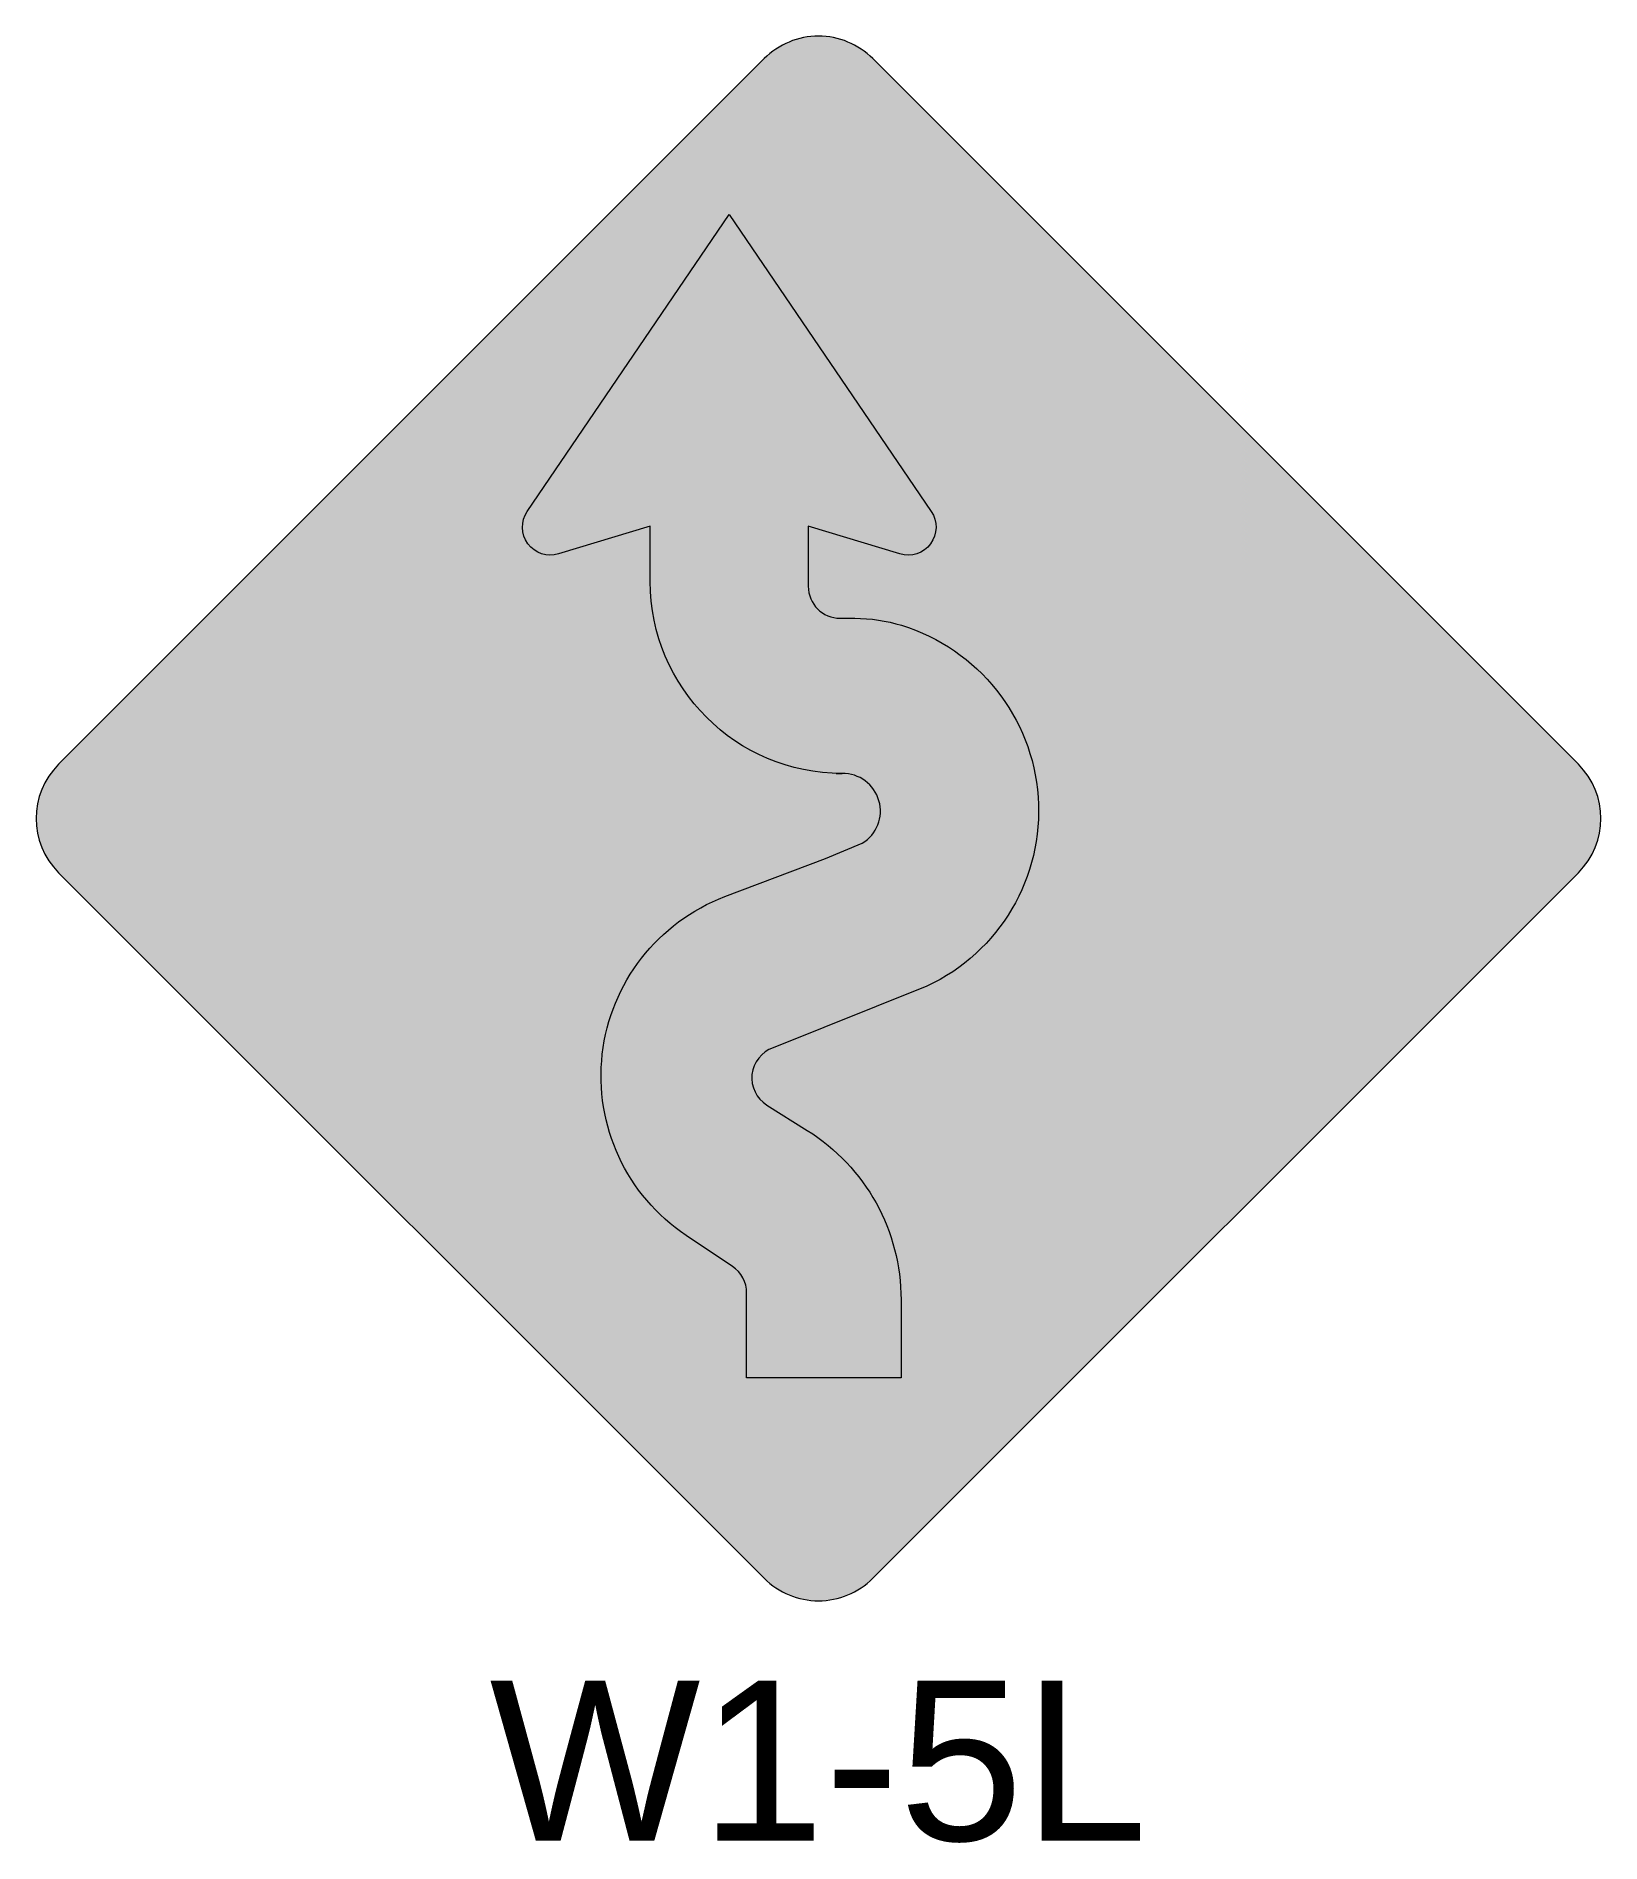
# Model space of a CAD drawing. Extents: x -0.49 to 0.49, y -0.64 to 0.49.
import ezdxf
from ezdxf.enums import TextEntityAlignment as Align

# ---------------------------------------------------------------- set-up
doc = ezdxf.new("R2010")
doc.units = 0
doc.header["$LTSCALE"] = 0.01
doc.header["$MEASUREMENT"] = 0
for name, color, linetype, lineweight in [('C-TRAF-CTRL-MTCD-IDEN', 7, 'Continuous', 20), ('C-TRAF-CTRL-MTCD-PATT-BLCK', 250, 'Continuous', 20), ('C-TRAF-CTRL-MTCD-PATT-YELO', 50, 'Continuous', 20)]:
    doc.layers.add(name, color=color, linetype=linetype, lineweight=lineweight)
doc.styles.add('COA', font='arial.ttf')

msp = doc.modelspace()

# ---------------------------------------------------------------- hatches: boundary and pattern name
at = {"layer": 'C-TRAF-CTRL-MTCD-PATT-BLCK', "lineweight": 0}
h = msp.add_hatch(color=256, dxfattribs=at)
h.paths.add_polyline_path([(0.02545584408543659, -0.4666904755579622), (0.4666904755172318, -0.02545584410232507, 0.414213562373095), (0.4666904755410738, 0.02545584417648492), (0.02545584408543659, 0.4666904755844385, 0.414213562373095), (-0.0254558441456898, 0.4666904755844385), (-0.466690475601327, 0.0254558441288011, 0.414213562373095), (-0.466690475601327, -0.02545584410232507), (-0.0254558441456898, -0.4666904755579622, 0.414213562373095)])
h.paths.add_polyline_path([(0.0113137084656792, -0.4525483399382049), (0.4525483398974747, -0.01131370848256779, 0.414213562373095), (0.4525483399213164, 0.01131370855672763), (0.0113137084656792, 0.4525483399646808, 0.414213562373095), (-0.01131370852593241, 0.4525483399646808), (-0.4525483399815698, 0.01131370850904396, 0.414213562373095), (-0.4525483399815698, -0.01131370848256779), (-0.01131370852593241, -0.4525483399382049, 0.414213562373095)], flags=16)
h = msp.add_hatch(color=256, dxfattribs=at)
edge = h.paths.add_edge_path()
edge.add_line((0.01099394135491139, 0.02812746807479893), (0.01478509677390327, 0.02812746807479893))
edge.add_arc((0.01478509677390327, 0.1481274680747989), 0.12, 180, 270, ccw=False)
edge.add_line((-0.1052149032260967, 0.1481274680747989), (-0.1052149032260967, 0.182771064723406))
edge.add_line((-0.1052149032260967, 0.182771064723406), (-0.162552740585941, 0.1654433587688838))
edge.add_arc((-0.167615185912487, 0.1821951242673539), 0.01749999999999999, 145.7919158249658, 286.8150106178684, ccw=False)
edge.add_line((-0.1820877079383858, 0.1920336254850128), (-0.05581603123782308, 0.3777803751033364))
edge.add_line((-0.05581603123782308, 0.3777803751033364), (0.07045564546273961, 0.1920336254850128))
edge.add_arc((0.05598312343684086, 0.1821951242673539), 0.0175, -106.81501061786838, 34.20808417503417, ccw=False)
edge.add_line((0.05092067811029485, 0.1654433587688838), (-0.006417159249549442, 0.182771064723406))
edge.add_line((-0.006417159249549442, 0.182771064723406), (-0.006417159249549441, 0.1451739435023245))
edge.add_arc((0.01358284075045056, 0.1451739435023245), 0.02, 180, 269.9999993816654)
edge.add_line((0.01358284053461107, 0.1251739435023246), (0.02262008348807625, 0.1251739434047948))
edge.add_arc((0.02262008345515088, 0.02517394340479483), 0.1, 72.96488570154497, 89.99999998113509, ccw=False)
edge.add_arc((0.01639697816963697, 0.004863610249131234), 0.1212423320821571, -64.91439558637842, 72.9648857602578, ccw=False)
edge.add_line((0.06780031822656696, -0.1049425813782614), (-0.02839797856197346, -0.1433974519047634))
edge.add_arc((-0.02170616142042892, -0.1622447218222907), 0.02, 109.5476601020133, 237.9329367394222)
edge.add_line((-0.03232439181749849, -0.1791932669880195), (-0.006999261255531117, -0.1950594117522669))
edge.add_arc((-0.07336320123721585, -0.3009878190380717), 0.125, 0, 57.93293673942219, ccw=False)
edge.add_line((0.05163679876278416, -0.3009878190380717), (0.05163679876278415, -0.3497340556260919))
edge.add_line((0.05163679876278415, -0.3497340556260919), (-0.04492238022123374, -0.3497340556260919))
edge.add_line((-0.04492238022123374, -0.3497340556260919), (-0.04492238022123374, -0.2967502727234994))
edge.add_arc((-0.06492238022123374, -0.2967502727234994), 0.02, 0, 56.1804018475631)
edge.add_line((-0.05379078375943401, -0.2801343899539428), (-0.08275752368789056, -0.2607284959566488))
edge.add_arc((-0.01596794491709219, -0.1610331993393092), 0.12, 110.780584979584, 236.1804018475631, ccw=False)
edge.add_line((-0.05854276540215962, -0.04883968499616956), (0.00443208320224997, -0.02494219956571175))
edge.add_line((0.00443208320224997, -0.02494219956571175), (0.02736965822475845, -0.01554205640789341))
edge.add_arc((0.01521836905291233, 0.004604273163107187), 0.02352718478103995, 301.0963428487798, 451.0552081175454)
edge.add_line((0.01478509677390327, 0.02812746807479893), (0.01099394135491139, 0.02812746807479893))
at = {"layer": 'C-TRAF-CTRL-MTCD-PATT-YELO', "lineweight": 0}
h = msp.add_hatch(color=256, dxfattribs=at)
h.dxf.hatch_style = 1
edge = h.paths.add_edge_path()
edge.add_line((-0.4751757568415278, 0.03394112538172983), (-0.03394112530378157, 0.4751757569433178))
edge.add_arc((1.844500108205693e-10, 0.4412346314563577), 0.04799999998676521, 44.99999999892668, 135.0000000010733, ccw=False)
edge.add_line((0.03394112567268182, 0.4751757569433179), (0.4751757570196931, 0.03394112559630663))
edge.add_arc((0.4412346315308258, 1.080749933990433e-10), 0.0479999999881139, -44.9999999994634, 44.999999999463284, ccw=False)
edge.add_line((0.4751757570196933, -0.03394112538015676), (0.03394112548194705, -0.4751757569417447))
edge.add_arc((-6.284750497798086e-12, -0.4412346314535129), 0.04799999998766434, 225, 315, ccw=False)
edge.add_line((-0.03394112549451656, -0.4751757569417445), (-0.4751757568415278, -0.03394112559473328))
edge.add_arc((-0.4412346313526605, -1.065017518619982e-10), 0.04799999998811386, 135.0000000005366, 224.9999999994634, ccw=False)

# ---------------------------------------------------------------- linework, layer by layer
at = {"layer": 'C-TRAF-CTRL-MTCD-PATT-BLCK', "lineweight": 0, "flags": 128}
for points in [[(0.03394112548113274, -0.4751757569420821), (0.4751757569129282, -0.03394112548644479, 0.414213562373095), (0.4751757569367699, 0.03394112553607392), (0.03394112548113274, 0.4751757569440274, 0.414213562373095), (-0.03394112549370231, 0.4751757569440274), (-0.4751757569493396, 0.03394112548839019, 0.414213562373095), (-0.4751757569493396, -0.03394112548644479), (-0.03394112549370231, -0.4751757569420821, 0.414213562373095)], [(0.01099394135491139, 0.02812746807479893), (0.01478509677390327, 0.02812746807479893, -0.4142135623730951), (-0.1052149032260967, 0.1481274680747989), (-0.1052149032260967, 0.182771064723406), (-0.162552740585941, 0.1654433587688838, -0.7068812392198597), (-0.1820877079383858, 0.1920336254850128), (-0.05581603123782308, 0.3777803751033364), (0.07045564546273961, 0.1920336254850128, -0.7068812392198597), (0.05092067811029485, 0.1654433587688838), (-0.006417159249549442, 0.182771064723406), (-0.006417159249549441, 0.1451739435023245, 0.4142135592121988), (0.01358284053461107, 0.1251739435023246), (0.02262008348807625, 0.1251739434047948, -0.0744668995587171), (0.05191585653804666, 0.1207864827470562, -0.686505698960462), (0.06780031822656696, -0.1049425813782614), (-0.02839797856197347, -0.1433974519047634, 0.6272092984860033), (-0.03232439181749849, -0.1791932669880195), (-0.006999261255531117, -0.1950594117522669, -0.2583054180635438), (0.05163679876278416, -0.3009878190380717), (0.05163679876278415, -0.3497340556260919), (-0.04492238022123374, -0.3497340556260919), (-0.04492238022123374, -0.2967502727234994, 0.2501642515371241), (-0.05379078375943401, -0.2801343899539428), (-0.08275752368789056, -0.2607284959566488, -0.6092043368439646), (-0.05854276540215962, -0.04883968499616956), (0.00443208320224997, -0.02494219956571175), (0.02736965822475845, -0.01554205640789341, 0.7670418645354029), (0.01478509677390327, 0.02812746807479893)]]:
    msp.add_lwpolyline(points, format="xyb", close=True, dxfattribs=at)

# ---------------------------------------------------------------- texts
at = {"layer": 'C-TRAF-CTRL-MTCD-IDEN', "lineweight": 0, "style": 'COA'}
msp.add_text('W1-5L', height=0.09999999998574781, dxfattribs=at).set_placement((0, -0.5392), align=Align.TOP_CENTER)

doc.saveas('drawing.dxf')
